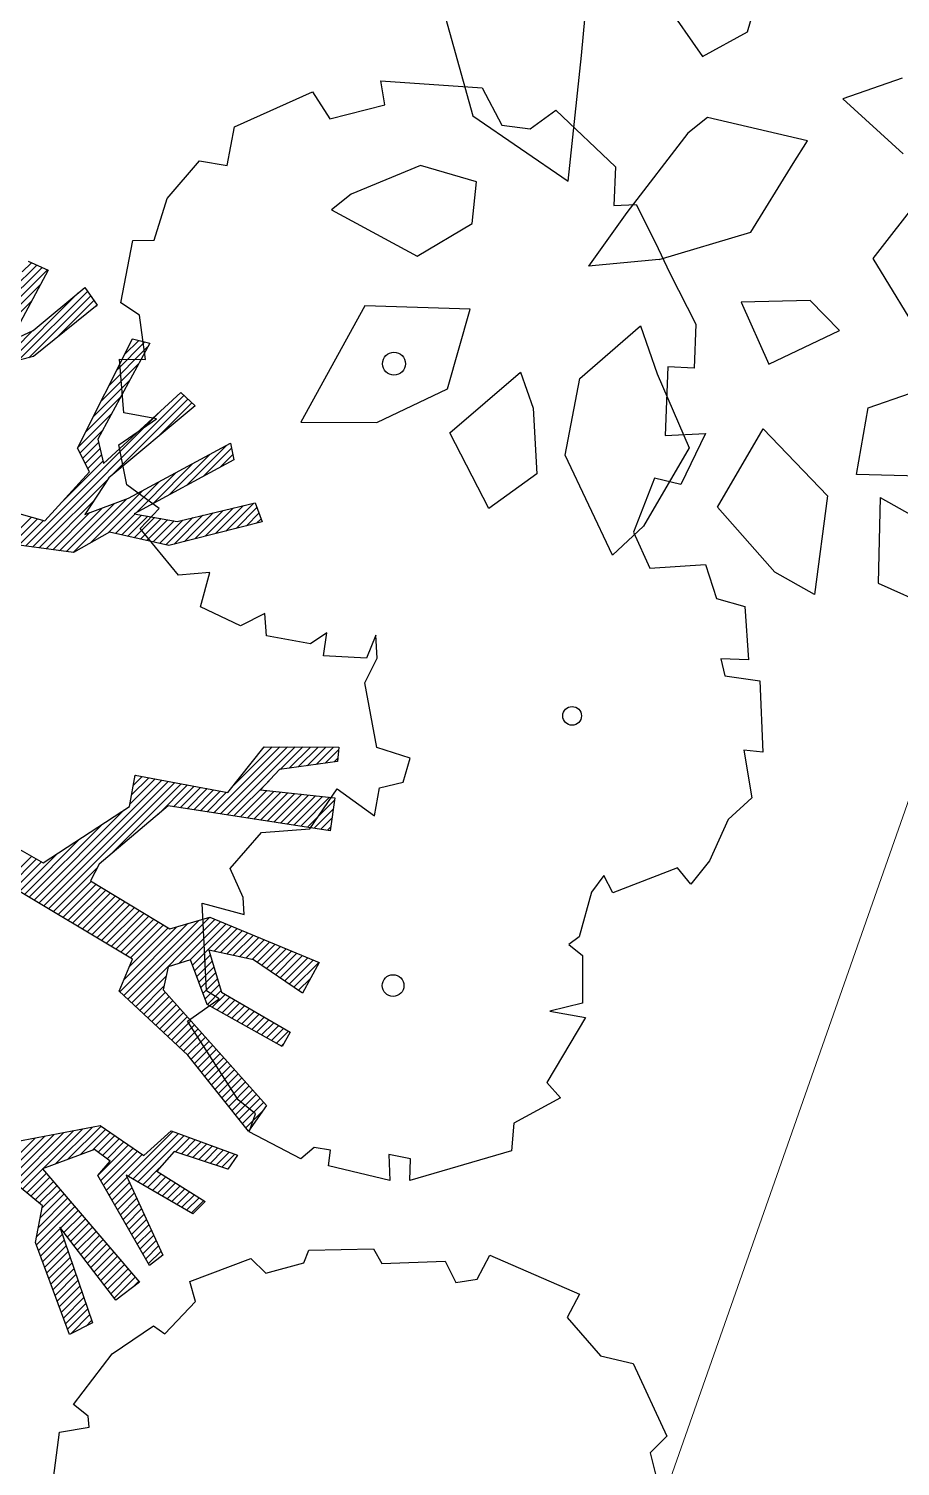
# Model space of a CAD drawing. Header units: inches. Extents: x -1366 to 1207, y -585 to 2554.
# Drawn here: x 395.031 to 396.007, y 2021.347 to 2022.957 of the extents above; entities that cross this region are included whole.
import ezdxf

# ---------------------------------------------------------------- set-up
doc = ezdxf.new("R2010")
doc.units = ezdxf.units.IN
doc.header["$MEASUREMENT"] = 0
doc.layers.get('0').update_dxf_attribs({"linetype": 'CONTINUOUS'})
doc.layers.add('A-PLNT', color=84, linetype='CONTINUOUS')
doc.layers.add('Road', color=1, linetype='CONTINUOUS', lineweight=15)

# ---------------------------------------------------------------- blocks, each defined once
blk = doc.blocks.new('*X79')
at = {"color": 0}
for p, q in [((75.406, 132.684), (76.032, 133.31)), ((73.434, 129.136), (77.134, 132.836)), ((74.091, 130.319), (76.767, 132.994)), ((74.749, 131.502), (76.399, 133.152)), ((72.777, 127.954), (76.662, 131.839)), ((75.164, 126.662), (79.864, 131.362)), ((72.12, 126.771), (76.063, 130.714)), ((74.466, 126.489), (79.23, 131.253)), ((75.863, 126.835), (80.079, 131.051)), ((77.667, 128.115), (80.293, 130.74)), ((80.438, 130.359), (80.507, 130.429)), ((73.767, 126.316), (76.137, 128.686)), ((81.317, 124.932), (83.958, 127.574)), ((81.85, 125.991), (83.773, 127.914)), ((82.383, 127.05), (83.349, 128.016)), ((82.917, 128.109), (82.925, 128.117)), ((80.783, 123.873), (83.343, 126.433)), ((80.25, 122.814), (82.728, 125.292)), ((76.105, 113.94), (86.431, 124.267)), ((79.716, 121.755), (82.113, 124.152)), ((81.498, 118.807), (86.704, 124.014)), ((84.707, 121.492), (86.976, 123.761)), ((75.642, 114.003), (84.702, 123.063)), ((79.183, 120.696), (81.498, 123.011)), ((79.341, 120.329), (80.883, 121.871)), ((79.519, 119.981), (80.62, 121.083)), ((79.697, 119.634), (80.717, 120.654)), ((86.604, 118.133), (89.326, 120.856)), ((87.75, 118.754), (89.678, 120.682)), ((78.106, 116.992), (80.91, 119.797)), ((79.874, 119.286), (80.813, 120.225)), ((84.311, 116.892), (87.047, 119.627)), ((85.457, 117.512), (88.187, 120.242)), ((88.896, 119.375), (89.765, 120.243)), ((76.567, 113.877), (81.263, 118.573)), ((83.165, 116.271), (85.908, 119.013)), ((80.057, 114.214), (83.628, 117.785)), ((81.273, 114.904), (84.768, 118.399)), ((77.03, 113.814), (80.253, 117.037)), ((77.954, 113.688), (80.864, 116.597)), ((78.417, 113.625), (81.699, 116.907)), ((78.879, 113.562), (82.535, 117.217)), ((87.872, 114.672), (89.803, 116.603)), ((88.575, 114.85), (90.495, 116.769)), ((89.279, 115.028), (91.186, 116.935)), ((89.983, 115.206), (91.406, 116.63)), ((74.255, 114.192), (76.037, 115.974)), ((74.717, 114.129), (76.447, 115.859)), ((75.18, 114.066), (76.856, 115.743)), ((77.492, 113.751), (80.028, 116.287)), ((81.762, 114.868), (83.083, 116.189)), ((82.19, 114.771), (83.531, 116.111)), ((82.619, 114.674), (83.979, 116.034)), ((83.047, 114.576), (84.427, 115.956)), ((83.475, 114.479), (84.874, 115.878)), ((83.903, 114.382), (85.322, 115.801)), ((84.332, 114.285), (85.77, 115.723)), ((84.76, 114.187), (86.347, 115.774)), ((85.188, 114.09), (87.038, 115.94)), ((85.76, 114.137), (87.729, 116.106)), ((86.464, 114.315), (88.421, 116.272)), ((87.168, 114.493), (89.112, 116.438)), ((90.686, 115.384), (91.547, 116.246)), ((91.39, 115.563), (91.689, 115.861)), ((88.465, 95.822), (92.969, 100.326)), ((88.921, 95.752), (93.49, 100.322)), ((89.377, 95.682), (94.012, 100.318)), ((89.759, 97.641), (92.447, 100.33)), ((91.809, 100.217), (91.926, 100.334)), ((92.998, 98.779), (94.534, 100.314)), ((93.61, 98.865), (95.055, 100.31)), ((94.222, 98.951), (95.577, 100.306)), ((94.834, 99.038), (96.098, 100.302)), ((95.445, 99.124), (96.62, 100.298)), ((96.057, 99.21), (96.97, 100.123)), ((96.669, 99.296), (96.915, 99.542)), ((76.542, 89.68), (84.916, 98.054)), ((76.871, 89.483), (85.359, 97.971)), ((82.752, 96.415), (84.474, 98.137)), ((82.869, 97.057), (84.031, 98.22)), ((82.986, 97.7), (83.589, 98.302)), ((83.104, 98.343), (83.146, 98.385)), ((89.832, 95.613), (92.234, 98.015)), ((77.199, 89.286), (85.801, 97.888)), ((81.373, 92.934), (86.244, 97.805)), ((84.681, 95.717), (86.686, 97.722)), ((85.73, 96.24), (87.129, 97.639)), ((86.186, 96.17), (87.571, 97.556)), ((86.642, 96.101), (88.014, 97.473)), ((87.098, 96.031), (88.456, 97.39)), ((87.553, 95.961), (88.899, 97.307)), ((88.009, 95.892), (89.341, 97.224)), ((90.288, 95.543), (92.085, 97.34)), ((90.744, 95.473), (92.56, 97.289)), ((91.2, 95.404), (93.034, 97.238)), ((91.655, 95.334), (93.509, 97.187)), ((92.111, 95.264), (93.984, 97.137)), ((92.567, 95.194), (94.458, 97.086)), ((93.023, 95.125), (94.933, 97.035)), ((93.479, 95.055), (95.407, 96.984)), ((76.214, 89.876), (82.363, 96.026)), ((93.934, 94.985), (95.882, 96.933)), ((94.39, 94.916), (96.357, 96.882)), ((94.846, 94.846), (96.697, 96.697)), ((95.302, 94.776), (96.607, 96.081)), ((75.885, 90.073), (80.851, 95.039)), ((95.757, 94.706), (96.516, 95.465)), ((75.557, 90.27), (79.34, 94.053)), ((96.213, 94.637), (96.426, 94.85)), ((75.228, 90.467), (77.828, 93.067)), ((69.434, 86.25), (76.054, 92.869)), ((74.571, 90.861), (76.39, 92.68)), ((74.899, 90.664), (76.726, 92.49)), ((77.528, 89.089), (80.52, 92.08)), ((77.857, 88.892), (80.125, 91.16)), ((78.185, 88.695), (80.452, 90.961)), ((78.514, 88.498), (80.779, 90.763)), ((78.842, 88.301), (81.106, 90.565)), ((79.171, 88.104), (81.433, 90.366)), ((79.499, 87.907), (81.76, 90.168)), ((79.828, 87.71), (82.087, 89.97)), ((80.157, 87.513), (82.414, 89.771)), ((80.485, 87.317), (82.741, 89.573)), ((80.814, 87.12), (83.069, 89.374)), ((81.142, 86.923), (83.396, 89.176)), ((81.471, 86.726), (83.723, 88.978)), ((81.799, 86.529), (84.05, 88.779)), ((82.056, 83.633), (86.699, 88.276)), ((82.128, 86.332), (84.377, 88.581)), ((82.328, 83.379), (87.446, 88.497)), ((82.457, 86.135), (84.704, 88.382)), ((82.601, 83.126), (88.193, 88.719)), ((82.785, 85.938), (85.031, 88.184)), ((82.873, 82.873), (88.569, 88.569)), ((86.082, 85.557), (88.94, 88.414)), ((86.849, 85.798), (89.311, 88.26)), ((82.343, 84.445), (85.952, 88.054)), ((82.703, 85.331), (85.358, 87.986)), ((87.013, 85.437), (89.682, 88.105)), ((88.498, 86.396), (90.053, 87.951)), ((88.93, 86.303), (90.424, 87.796)), ((89.362, 86.21), (90.795, 87.642)), ((89.795, 86.116), (91.166, 87.487)), ((90.227, 86.023), (91.537, 87.333)), ((90.659, 85.93), (91.908, 87.178)), ((91.092, 85.837), (92.279, 87.024)), ((91.428, 85.648), (92.65, 86.869)), ((91.74, 85.434), (93.021, 86.715)), ((92.051, 85.22), (93.392, 86.56)), ((92.362, 85.006), (93.763, 86.406)), ((92.674, 84.791), (94.134, 86.251)), ((87.158, 85.056), (88.231, 86.129)), ((87.303, 84.675), (88.351, 85.724)), ((87.448, 84.295), (88.472, 85.319)), ((92.985, 84.577), (94.505, 86.097)), ((93.296, 84.363), (94.876, 85.942)), ((93.608, 84.149), (95.247, 85.788)), ((93.919, 83.935), (95.618, 85.633)), ((83.145, 82.62), (85.218, 84.692)), ((87.592, 83.914), (88.592, 84.914)), ((87.737, 83.533), (88.713, 84.509)), ((94.23, 83.72), (95.073, 84.563)), ((83.417, 82.366), (85.082, 84.031)), ((83.689, 82.113), (85.173, 83.596)), ((83.962, 81.86), (85.421, 83.319)), ((87.882, 83.153), (88.833, 84.104)), ((88.028, 82.773), (88.954, 83.699)), ((88.364, 82.583), (89.236, 83.456)), ((84.234, 81.606), (85.669, 83.041)), ((84.506, 81.353), (85.917, 82.764)), ((84.778, 81.1), (86.165, 82.487)), ((88.7, 82.394), (89.568, 83.262)), ((89.036, 82.205), (89.901, 83.069)), ((89.372, 82.015), (90.233, 82.876)), ((89.708, 81.826), (90.565, 82.683)), ((90.044, 81.636), (90.898, 82.49)), ((90.38, 81.447), (91.23, 82.297)), ((85.05, 80.846), (86.413, 82.209)), ((85.323, 80.593), (86.661, 81.932)), ((85.595, 80.34), (86.909, 81.654)), ((85.867, 80.087), (87.157, 81.377)), ((90.717, 81.258), (91.562, 82.103)), ((91.053, 81.068), (91.895, 81.91)), ((91.389, 80.879), (92.227, 81.717)), ((91.725, 80.69), (92.559, 81.524)), ((92.061, 80.5), (92.892, 81.331)), ((86.139, 79.833), (87.405, 81.1)), ((86.411, 79.58), (87.654, 80.822)), ((86.684, 79.327), (87.902, 80.545)), ((92.397, 80.311), (93.224, 81.138)), ((92.733, 80.121), (93.556, 80.944)), ((86.92, 79.037), (88.15, 80.267)), ((87.153, 78.745), (88.398, 79.99)), ((87.387, 78.453), (88.646, 79.713)), ((87.62, 78.161), (88.894, 79.435)), ((93.069, 79.932), (93.262, 80.125)), ((87.853, 77.869), (89.142, 79.158)), ((88.087, 77.577), (89.39, 78.88)), ((88.32, 77.285), (89.638, 78.603)), ((88.553, 76.992), (89.886, 78.325)), ((88.787, 76.7), (90.134, 78.048)), ((89.02, 76.408), (90.382, 77.771)), ((89.253, 76.116), (90.631, 77.493)), ((89.487, 75.824), (90.879, 77.216)), ((89.72, 75.532), (91.127, 76.938)), ((89.953, 75.24), (91.375, 76.661)), ((90.187, 74.947), (91.623, 76.384)), ((90.42, 74.655), (91.871, 76.106)), ((90.653, 74.363), (91.809, 75.519)), ((78.519, 72.213), (80.786, 74.48)), ((73.986, 71.359), (76.293, 73.666)), ((74.274, 71.121), (76.944, 73.791)), ((74.561, 70.883), (77.594, 73.916)), ((74.849, 70.645), (78.245, 74.041)), ((75.137, 70.407), (78.895, 74.166)), ((76.838, 71.583), (79.546, 74.291)), ((77.678, 71.898), (80.196, 74.416)), ((79.359, 72.527), (81.098, 74.266)), ((80.199, 72.842), (81.409, 74.052)), ((80.588, 72.706), (81.72, 73.838)), ((80.889, 72.482), (82.032, 73.624)), ((82.625, 71.064), (85.679, 74.118)), ((82.958, 70.871), (86.063, 73.977)), ((83.29, 70.678), (86.448, 73.836)), ((85.864, 72.727), (86.832, 73.695)), ((86.258, 72.596), (87.217, 73.554)), ((80.568, 71.11), (82.654, 73.196)), ((80.76, 70.776), (82.966, 72.981)), ((80.952, 70.442), (83.277, 72.767)), ((81.144, 70.109), (83.588, 72.553)), ((81.191, 72.257), (82.343, 73.41)), ((86.653, 72.465), (87.601, 73.413)), ((87.047, 72.333), (87.986, 73.272)), ((87.442, 72.202), (88.37, 73.131)), ((87.836, 72.071), (88.754, 72.99)), ((88.23, 71.94), (89.139, 72.849)), ((88.625, 71.809), (89.523, 72.708)), ((89.019, 71.678), (89.908, 72.567)), ((75.424, 70.17), (76.811, 71.556)), ((83.623, 70.486), (84.769, 71.632)), ((89.413, 71.547), (89.499, 71.632)), ((75.712, 69.932), (77.053, 71.273)), ((76, 69.694), (77.295, 70.99)), ((76.287, 69.456), (77.538, 70.706)), ((81.336, 69.775), (82.561, 71.001)), ((81.527, 69.441), (82.726, 70.64)), ((83.955, 70.293), (84.885, 71.223)), ((84.288, 70.1), (85.208, 71.02)), ((84.621, 69.907), (85.531, 70.817)), ((84.953, 69.714), (85.853, 70.614)), ((76.512, 67.578), (78.506, 69.573)), ((76.575, 69.218), (77.78, 70.423)), ((76.634, 68.226), (78.264, 69.856)), ((76.757, 68.874), (78.022, 70.14)), ((81.719, 69.107), (82.891, 70.279)), ((81.911, 68.774), (83.056, 69.919)), ((82.103, 68.44), (83.221, 69.558)), ((85.286, 69.521), (86.176, 70.411)), ((85.618, 69.328), (86.498, 70.208)), ((85.951, 69.135), (86.821, 70.005)), ((86.284, 68.942), (87.144, 69.802)), ((86.616, 68.75), (87.466, 69.6)), ((76.371, 66.387), (78.99, 69.006)), ((76.389, 66.93), (78.748, 69.289)), ((78.023, 67.513), (79.233, 68.723)), ((82.295, 68.106), (83.386, 69.198)), ((82.486, 67.773), (83.551, 68.837)), ((86.949, 68.557), (87.789, 69.397)), ((78.251, 67.216), (79.475, 68.439)), ((78.479, 66.919), (79.717, 68.156)), ((78.708, 66.622), (79.959, 67.873)), ((82.678, 67.439), (83.716, 68.476)), ((82.87, 67.105), (83.881, 68.116)), ((83.062, 66.772), (84.045, 67.755)), ((76.513, 66.003), (77.999, 67.49)), ((76.655, 65.619), (78.133, 67.098)), ((76.796, 65.236), (78.267, 66.706)), ((78.936, 66.325), (80.201, 67.589)), ((79.165, 66.027), (80.443, 67.306)), ((79.393, 65.73), (80.685, 67.023)), ((79.622, 65.433), (80.927, 66.739)), ((83.254, 66.438), (84.21, 67.395)), ((83.445, 66.104), (84.375, 67.034)), ((83.637, 65.771), (84.54, 66.673)), ((76.938, 64.852), (78.4, 66.314)), ((77.08, 64.468), (78.534, 65.922)), ((79.85, 65.136), (81.17, 66.456)), ((80.078, 64.839), (81.412, 66.173)), ((80.307, 64.542), (81.654, 65.889)), ((83.829, 65.437), (84.705, 66.313)), ((84.021, 65.103), (84.87, 65.952)), ((77.222, 64.084), (78.667, 65.53)), ((77.363, 63.701), (78.801, 65.138)), ((77.505, 63.317), (78.935, 64.746)), ((80.535, 64.245), (81.896, 65.606)), ((80.764, 63.948), (82.138, 65.322)), ((80.992, 63.651), (82.38, 65.039)), ((81.22, 63.354), (82.622, 64.756)), ((77.647, 62.933), (79.068, 64.354)), ((77.788, 62.549), (79.202, 63.963)), ((81.449, 63.057), (82.865, 64.472)), ((81.677, 62.76), (83.107, 64.189)), ((82.947, 63.504), (83.349, 63.906)), ((77.93, 62.165), (79.335, 63.571)), ((78.072, 61.782), (79.469, 63.179)), ((78.214, 61.398), (79.603, 62.787)), ((78.355, 61.014), (79.736, 62.395)), ((78.497, 60.63), (79.87, 62.003)), ((78.72, 60.328), (80.003, 61.611)), ((79.765, 60.847), (80.137, 61.219))]:
    blk.add_line(p, q, dxfattribs=at)
blk = doc.blocks.new('TREE_P01')
blk.add_lwpolyline([(0.9871, 0.876), (0.8902, 0.8815), (0.8979, 0.9334), (0.8615, 0.9081), (0.7626, 0.9263), (0.759, 0.9766), (0.7041, 0.949), (0.6151, 0.9914), (0.6356, 1.0684), (0.5658, 1.0626), (0.4794, 1.1665), (0.5224, 1.212), (0.4498, 1.2644), (0.4321, 1.3545), (0.5163, 1.4123), (0.4429, 1.426), (0.433, 1.5461), (0.4912, 1.5454), (0.4781, 1.6449), (0.4362, 1.6727), (0.4628, 1.8119), (0.5112, 1.8125), (0.5398, 1.9062), (0.6125, 1.9907), (0.6742, 1.9798), (0.6911, 2.0665), (0.8656, 2.1455), (0.9045, 2.0844), (1.0277, 2.1158), (1.0187, 2.1695), (1.2457, 2.1538), (1.2902, 2.0708), (1.3539, 2.0619), (1.4115, 2.1042), (1.5451, 1.9774), (1.5408, 1.8908), (1.5911, 1.8929), (1.6338, 1.8085), (1.6664, 1.739), (1.7246, 1.6244), (1.721, 1.5261), (1.6623, 1.5288), (1.656, 1.3753), (1.7463, 1.3799), (1.6911, 1.2653), (1.6323, 1.2797), (1.5855, 1.1588), (1.6217, 1.0777), (1.7467, 1.0861), (1.7712, 1.0097), (1.8344, 0.992), (1.8428, 0.8724), (1.7812, 0.8745), (1.79, 0.8365), (1.8683, 0.8258), (1.8753, 0.6656), (1.8322, 0.6704), (1.8502, 0.5636), (1.7976, 0.5145), (1.7553, 0.4221), (1.7139, 0.3703), (1.6837, 0.4065), (1.5392, 0.3509), (1.5187, 0.3892), (1.4908, 0.3522), (1.4638, 0.2517), (1.4406, 0.2348), (1.4712, 0.2103), (1.4706, 0.1032), (1.3975, 0.0857), (1.4779, 0.0715), (1.3913, -0.0747), (1.4215, -0.109), (1.3172, -0.1656), (1.3116, -0.2272), (1.0838, -0.2937), (1.0851, -0.2453), (1.0366, -0.2357), (1.0388, -0.2943), (0.9016, -0.2609), (0.906, -0.2261), (0.8693, -0.2198), (0.8398, -0.2451), (0.7237, -0.185), (0.7383, -0.1447), (0.6993, -0.1135), (0.5856, 0.0634), (0.6568, 0.1127), (0.6282, 0.1309), (0.6188, 0.3273), (0.7125, 0.3021), (0.7105, 0.3402), (0.6813, 0.4053), (0.7517, 0.4859), (0.86, 0.4941), (0.921, 0.5833), (1.0048, 0.5229), (1.0157, 0.586), (1.0688, 0.5985), (1.0848, 0.6519), (1.0097, 0.6764), (0.9829, 0.8212), (1.0105, 0.8763), (1.0079, 0.928)], close=True)
for points in [[(0.2283, 1.7654), (0.2735, 1.7459), (0.1886, 1.5865), (0.2401, 1.6106), (0.3557, 1.7069), (0.383, 1.6672), (0.2409, 1.552), (0.1493, 1.5293)], [(0.1484, 1.217), (0.2657, 1.1838), (0.3659, 1.2936), (0.3388, 1.3465), (0.4622, 1.5915), (0.5009, 1.5822), (0.385, 1.3671), (0.3974, 1.3121), (0.5708, 1.4712), (0.6025, 1.4418), (0.4096, 1.2805), (0.3554, 1.1981), (0.4536, 1.2346), (0.6822, 1.3578), (0.6895, 1.3207), (0.4658, 1.1996), (0.5628, 1.1827), (0.7372, 1.2246), (0.7529, 1.1818), (0.5435, 1.1287), (0.4111, 1.1588), (0.3301, 1.1128), (0.1632, 1.1356)], [(0.1413, 0.4863), (0.2624, 0.418), (0.4557, 0.5441), (0.4685, 0.6141), (0.6757, 0.5753), (0.7575, 0.678), (0.9246, 0.6767), (0.9216, 0.6449), (0.7919, 0.6266), (0.749, 0.5811), (0.9158, 0.5632), (0.9051, 0.4898), (0.5427, 0.5452), (0.3875, 0.4147), (0.368, 0.3778), (0.5463, 0.2696), (0.6358, 0.2962), (0.8805, 0.1943), (0.8433, 0.1254), (0.7338, 0.2007), (0.6334, 0.2224), (0.6615, 0.1279), (0.8161, 0.0381), (0.7979, 0.0061), (0.6301, 0.1007), (0.5921, 0.2003), (0.542, 0.1846), (0.5314, 0.1331), (0.763, -0.1258), (0.7222, -0.1831), (0.5866, -0.0133), (0.4327, 0.1299), (0.4621, 0.2021), (0.1843, 0.3686)], [(0.202, -0.2069), (0.3902, -0.1707), (0.4878, -0.2379), (0.5487, -0.1824), (0.698, -0.2371), (0.6764, -0.2687), (0.5561, -0.2287), (0.5166, -0.2727), (0.6255, -0.3412), (0.5975, -0.3684), (0.4483, -0.2819), (0.5303, -0.4612), (0.5008, -0.4845), (0.3848, -0.2827), (0.4127, -0.2506), (0.3772, -0.2242), (0.261, -0.2677), (0.4778, -0.5215), (0.4251, -0.5622), (0.2993, -0.3987), (0.3725, -0.6132), (0.321, -0.6388), (0.245, -0.4331), (0.2606, -0.3508), (0.0027, -0.1376)], [(0.2686, -1.0867), (0.2989, -0.8576), (0.3652, -0.8469), (0.3634, -0.8216), (0.3299, -0.7956), (0.4169, -0.6826), (0.5094, -0.6198), (0.5345, -0.6375), (0.6035, -0.5653), (0.5912, -0.52), (0.7273, -0.4684), (0.7615, -0.5012), (0.8462, -0.4786), (0.8576, -0.4501), (1.0022, -0.4468), (1.0212, -0.4798), (1.1629, -0.4745), (1.1869, -0.5226), (1.2352, -0.5151), (1.2629, -0.4615), (1.4644, -0.5488), (1.4367, -0.601), (1.5111, -0.687), (1.5846, -0.7041), (1.6601, -0.8669), (1.6224, -0.904), (1.6415, -0.9785)]]:
    blk.add_lwpolyline(points)
for centre, radius in [((1.0484, 1.536), 0.0256), ((1.4476, 0.747), 0.021), ((1.0464, 0.1427), 0.0244)]:
    blk.add_circle(centre, radius)
at = {"xscale": 0.03287744721023115, "yscale": 0.03287744721023115, "zscale": 0.03287744721023115}
blk.add_blockref('*X79', (-2.264, -2.6207), dxfattribs=at)
blk = doc.blocks.new('TREE_P34')
for p, q in [((0.7429, 0.2831), (0.7545, 0.3651)), ((0.6501, 0.2586), (0.6675, 0.3323)), ((0.6095, 0.3159), (0.6327, 0.2258)), ((0.6501, 0.2586), (0.7429, 0.2831)), ((0.4703, 0.2586), (0.3949, 0.1766)), ((0.5573, 0.2179), (0.5283, 0.2586)), ((0.6327, 0.2258), (0.5573, 0.2179)), ((0.3949, 0.1766), (0.3136, 0.2094)), ((0.6646, 0.2012), (0.7748, 0.2179)), ((0.7748, 0.2179), (0.7632, 0.1684)), ((0.6124, 0.1111), (0.6646, 0.2012)), ((0.2324, 0.0947), (0.273, 0.1766)), ((0.483, 0.1629), (0.4598, 0.1219)), ((0.541, 0.0973), (0.483, 0.1629)), ((0.7632, 0.1684), (0.711, 0.0865)), ((0.1918, 0.1521), (0.2324, 0.0947)), ((0.4598, 0.1219), (0.483, 0.0482)), ((0.483, 0.0482), (0.541, 0.0973)), ((0.711, 0.0865), (0.6124, 0.1111)), ((0.3177, 0.0613), (0.2887, 0.0695)), ((0.2887, 0.0695), (0.2945, -0.0452)), ((0.4047, 0.0368), (0.3177, 0.0613)), ((0.4627, -0.0534), (0.4047, 0.0368)), ((0.5863, -0.02), (0.6559, 0.0373)), ((0.6559, 0.0373), (0.7545, 0.0128)), ((0.7545, 0.0128), (0.7951, -0.0118)), ((0.7951, -0.0118), (0.7023, -0.0937)), ((0.19, -0.0288), (0.1436, -0.0288)), ((0.2306, -0.0698), (0.19, -0.0288)), ((0.5399, -0.0528), (0.5863, -0.02)), ((0.2945, -0.0452), (0.3177, -0.0616)), ((0.3177, -0.0616), (0.4221, -0.1025)), ((0.4627, -0.0534), (0.4917, -0.1271)), ((0.6153, -0.1019), (0.5399, -0.0528)), ((0.1842, -0.1271), (0.2306, -0.0698)), ((0.7023, -0.0937), (0.6153, -0.1019)), ((0.4221, -0.1025), (0.4917, -0.1271)), ((0.6617, -0.1429), (0.7313, -0.1183)), ((0.7313, -0.1183), (0.7835, -0.1593)), ((0.6269, -0.1675), (0.6617, -0.1429)), ((0.7835, -0.1593), (0.7139, -0.2248)), ((0.4065, -0.1757), (0.2672, -0.2003)), ((0.3659, -0.2986), (0.4065, -0.1757)), ((0.7139, -0.2248), (0.6269, -0.1675)), ((0.2672, -0.2003), (0.1396, -0.2248)), ((0.6675, -0.2412), (0.5747, -0.2412)), ((0.5747, -0.2412), (0.6037, -0.3559)), ((0.7255, -0.3068), (0.6675, -0.2412)), ((0.4819, -0.2658), (0.4355, -0.274)), ((0.5341, -0.315), (0.4819, -0.2658)), ((0.4355, -0.274), (0.4355, -0.3395)), ((0.2324, -0.3805), (0.3659, -0.2986)), ((0.5109, -0.4215), (0.5341, -0.315)), ((0.7487, -0.3887), (0.7255, -0.3068)), ((0.4355, -0.3395), (0.4877, -0.4051)), ((0.6037, -0.3559), (0.7487, -0.3887)), ((0.4877, -0.4051), (0.5109, -0.4215))]:
    blk.add_line(p, q)

msp = doc.modelspace()

# ---------------------------------------------------------------- linework, layer by layer
at = {"layer": 'Road'}
msp.add_line((395.2024, 2019.7752), (398.4989, 2029.1616), dxfattribs=at)

# ---------------------------------------------------------------- block references
at = {"layer": 'A-PLNT', "rotation": 253.9156830999094}
msp.add_blockref('TREE_P34', (395.9164, 2023.1286), dxfattribs=at)
at = {"layer": 'A-PLNT', "xscale": 0.5, "yscale": 0.5, "zscale": 0.5}
msp.add_blockref('TREE_P01', (394.9157, 2021.8142), dxfattribs=at)

doc.saveas('drawing.dxf')
